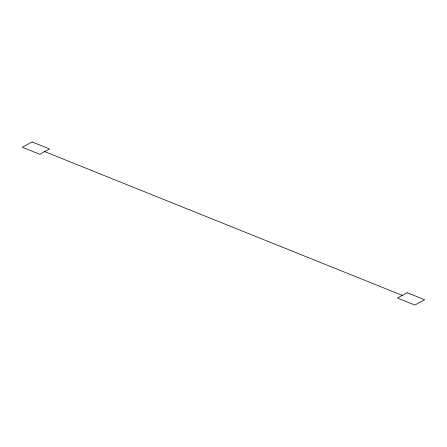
<?xml version="1.0" encoding="UTF-8"?>
<svg xmlns="http://www.w3.org/2000/svg" width="447" height="447" viewBox="0 0 447 447"><rect width="100%" height="100%" fill="white"/><g stroke="black" fill="none" stroke-linecap="round" stroke-linejoin="round"><path stroke-width="0.67" d="M44.678 151.611L402.322 295.389M32.117 141.939L22.35 147.253L39.794 154.271L49.567 148.952L32.117 141.939M407.206 292.729L397.433 298.048L414.883 305.061L424.65 299.747L407.206 292.729"/></g></svg>
